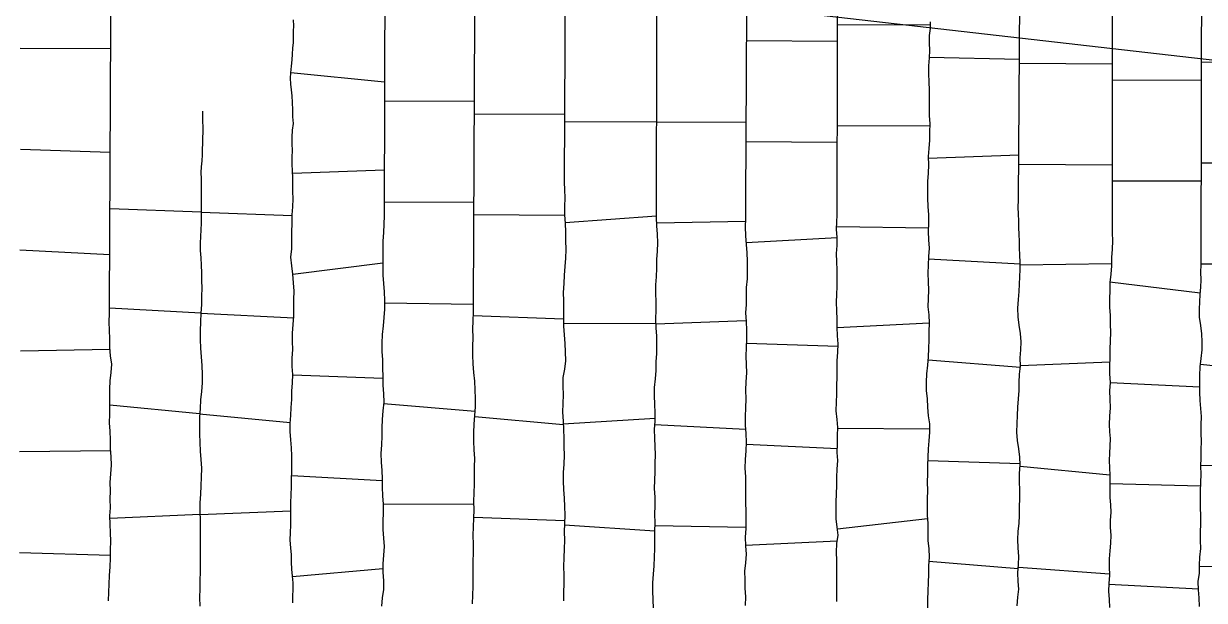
# Model space of a CAD drawing. Extents: x 703186 to 703989, y 1560402 to 1561368.
# Drawn here: x 703401.5 to 703460, y 1560662.8 to 1560691.4 of the extents above; entities that cross this region are included whole.
import ezdxf

# ---------------------------------------------------------------- set-up
doc = ezdxf.new("R2010")
doc.units = 0
for name, color, linetype in [('10124_2002_REAL', 30, 'Continuous'), ('AGROCAD PLL', 7, 'Continuous'), ('PANTE_2002', 7, 'Continuous')]:
    doc.layers.add(name, color=color, linetype=linetype)

msp = doc.modelspace()

# ---------------------------------------------------------------- linework, layer by layer
at = {"layer": '10124_2002_REAL'}
for points in [[(703455.4538, 1560719.1725), (703455.4313, 1560681.0092), (703455.4411, 1560680.6007), (703455.4281, 1560680.1865), (703455.3923, 1560679.7769), (703455.3996, 1560679.3673), (703455.3652, 1560678.9542), (703455.315, 1560678.5428), (703455.3107, 1560678.1475), (703455.3054, 1560677.7367), (703455.3072, 1560677.3174), (703455.329, 1560676.9007), (703455.3392, 1560676.4795), (703455.343, 1560676.0667), (703455.3287, 1560675.6581), (703455.316, 1560675.2478), (703455.3167, 1560674.8332), (703455.3053, 1560674.4164), (703455.3074, 1560674.0113), (703455.3285, 1560673.5923), (703455.3083, 1560673.173), (703455.3165, 1560672.7571), (703455.3253, 1560672.3345), (703455.301, 1560671.9181), (703455.2785, 1560671.5084), (703455.2992, 1560671.1488), (703455.3283, 1560670.813), (703455.3239, 1560670.4435), (703455.2993, 1560670.0832), (703455.2878, 1560669.7236), (703455.3085, 1560669.3646), (703455.3183, 1560668.9989), (703455.3232, 1560668.629), (703455.3136, 1560668.2578), (703455.3218, 1560667.8965), (703455.3433, 1560667.5262), (703455.3635, 1560667.1582), (703455.3411, 1560666.7793), (703455.3336, 1560666.4059), (703455.3594, 1560666.0222), (703455.349, 1560665.6375), (703455.3156, 1560665.2495), (703455.278, 1560664.852), (703455.2866, 1560664.4564), (703455.2989, 1560664.0529), (703455.2654, 1560663.6412), (703455.2463, 1560663.2538), (703455.2773, 1560662.849), (703455.3085, 1560662.4434)], [(703419.4881, 1560718.6723), (703419.3825, 1560681.8487), (703419.3621, 1560681.4346), (703419.3452, 1560681.0202), (703419.3235, 1560680.5887), (703419.3111, 1560680.1619), (703419.3234, 1560679.7459), (703419.3105, 1560679.3143), (703419.3131, 1560678.9062), (703419.3441, 1560678.4889), (703419.3766, 1560678.0738), (703419.401, 1560677.6527), (703419.3938, 1560677.2295), (703419.3612, 1560676.8042), (703419.3343, 1560676.3941), (703419.2837, 1560675.9684), (703419.2622, 1560675.5379), (703419.2674, 1560675.131), (703419.2948, 1560674.7189), (703419.3025, 1560674.3025), (703419.3148, 1560673.8799), (703419.3183, 1560673.4546), (703419.3426, 1560673.0301), (703419.3593, 1560672.6112), (703419.3244, 1560672.1858), (703419.2793, 1560671.7565), (703419.2741, 1560671.3494), (703419.2667, 1560670.931), (703419.2466, 1560670.4966), (703419.2231, 1560670.0734), (703419.2374, 1560669.6487), (703419.2692, 1560669.2359), (703419.2908, 1560668.8219), (703419.2869, 1560668.3997), (703419.3059, 1560667.9828), (703419.3391, 1560667.564), (703419.3407, 1560667.1349), (703419.3216, 1560666.7259), (703419.3106, 1560666.3034), (703419.3581, 1560665.8846), (703419.3796, 1560665.4627), (703419.3517, 1560665.0338), (703419.3231, 1560664.6106), (703419.3124, 1560664.1892), (703419.3586, 1560663.7635), (703419.3507, 1560663.3377), (703419.2842, 1560662.9203), (703419.2442, 1560662.5057)], [(703437.4401, 1560714.1086), (703437.2819, 1560682.5778), (703437.2711, 1560682.1463), (703437.2791, 1560681.7207), (703437.2656, 1560681.2944), (703437.2822, 1560680.8572), (703437.3062, 1560680.4289), (703437.3342, 1560680.0128), (703437.3574, 1560679.597), (703437.3616, 1560679.1574), (703437.3584, 1560678.7236), (703437.3169, 1560678.3013), (703437.3033, 1560677.8782), (703437.3016, 1560677.4521), (703437.2809, 1560677.0328), (703437.3019, 1560676.6075), (703437.3314, 1560676.1835), (703437.3305, 1560675.756), (703437.317, 1560675.3192), (703437.2953, 1560674.9002), (703437.3017, 1560674.4836), (703437.3171, 1560674.0683), (703437.2924, 1560673.6295), (703437.2739, 1560673.2074), (703437.287, 1560672.782), (703437.2722, 1560672.3433), (703437.2523, 1560671.9089), (703437.2671, 1560671.4825), (703437.2975, 1560671.066), (703437.3101, 1560670.6387), (703437.2895, 1560670.2062), (703437.2562, 1560669.7692), (703437.2508, 1560669.3448), (703437.2735, 1560668.9168), (703437.2818, 1560668.4857), (703437.2804, 1560668.0558), (703437.2745, 1560667.6345), (703437.2928, 1560667.2115), (703437.2998, 1560666.7776), (703437.2881, 1560666.3533), (703437.2629, 1560665.9223), (703437.2829, 1560665.4929), (703437.3054, 1560665.0869), (703437.2799, 1560664.6631), (703437.2259, 1560664.2494), (703437.2385, 1560663.8241), (703437.2418, 1560663.4077), (703437.2753, 1560662.9759), (703437.2624, 1560662.5417)], [(703423.7607, 1560662.6346), (703423.7819, 1560663.0538), (703423.7896, 1560663.4783), (703423.7968, 1560663.8885), (703423.7977, 1560664.3015), (703423.7982, 1560664.7311), (703423.8082, 1560665.1585), (703423.8057, 1560665.5879), (703423.7853, 1560666.015), (703423.7989, 1560666.4419), (703423.8192, 1560666.8668), (703423.8341, 1560667.2825), (703423.828, 1560667.7043), (703423.8385, 1560668.1291), (703423.8593, 1560668.5508), (703423.8598, 1560668.9853), (703423.8612, 1560669.4148), (703423.8679, 1560669.8323), (703423.8479, 1560670.2551), (703423.8307, 1560670.6838), (703423.8159, 1560671.1059), (703423.8336, 1560671.5243), (703423.8735, 1560671.9536), (703423.909, 1560672.3799), (703423.8982, 1560672.8039), (703423.8874, 1560673.2205), (703423.8762, 1560673.6494), (703423.8259, 1560674.0836), (703423.79, 1560674.5076), (703423.7731, 1560674.945), (703423.7793, 1560675.381), (703423.7838, 1560675.8125), (703423.7792, 1560676.2307), (703423.787, 1560676.6507), (703423.8026, 1560677.0779), (703423.8064, 1560677.4955), (703423.9658, 1560712.8394)], [(703405.7388, 1560662.7739), (703405.7499, 1560663.2002), (703405.758, 1560663.6075), (703405.7756, 1560664.0284), (703405.8142, 1560664.4548), (703405.8302, 1560664.886), (703405.8338, 1560665.3088), (703405.8438, 1560665.7293), (703405.8348, 1560666.1453), (703405.8095, 1560666.5668), (703405.8072, 1560666.9811), (703405.8312, 1560667.3872), (703405.8166, 1560667.8088), (703405.8304, 1560668.2199), (703405.8202, 1560668.6354), (703405.8499, 1560669.0734), (703405.8775, 1560669.4909), (703405.8652, 1560669.911), (703405.8348, 1560670.3271), (703405.8315, 1560670.752), (703405.8148, 1560671.1777), (703405.7865, 1560671.5981), (703405.7946, 1560672.0177), (703405.7936, 1560672.4361), (703405.8004, 1560672.8589), (703405.7978, 1560673.2574), (703405.8082, 1560673.6727), (703405.8615, 1560674.083), (703405.9023, 1560674.4948), (703405.8375, 1560674.9076), (703405.8067, 1560675.3413), (703405.792, 1560675.7675), (703405.7866, 1560676.1727), (703405.774, 1560676.5964), (703405.7859, 1560677.0102), (703405.7874, 1560677.4022), (703405.928, 1560708.4606)], [(703428.4054, 1560707.3815), (703428.2981, 1560683.5193), (703428.3078, 1560683.1336), (703428.3229, 1560682.7338), (703428.3112, 1560682.313), (703428.3131, 1560681.8914), (703428.3439, 1560681.4681), (703428.365, 1560681.0477), (703428.3616, 1560680.6216), (703428.3733, 1560680.1772), (703428.3634, 1560679.7542), (703428.3339, 1560679.3314), (703428.2923, 1560678.904), (703428.2737, 1560678.4857), (703428.2441, 1560678.0508), (703428.2599, 1560677.6304), (703428.2659, 1560677.2097), (703428.27, 1560676.783), (703428.2713, 1560676.3758), (703428.2923, 1560675.9548), (703428.331, 1560675.5295), (703428.3471, 1560675.102), (703428.3548, 1560674.6687), (703428.3105, 1560674.2472), (703428.2338, 1560673.8314), (703428.2366, 1560673.4045), (703428.2549, 1560672.9717), (703428.2283, 1560672.544), (703428.2128, 1560672.1174), (703428.2426, 1560671.6819), (703428.2694, 1560671.2601), (703428.2804, 1560670.8367), (703428.2833, 1560670.4072), (703428.2899, 1560669.9834), (703428.2871, 1560669.5487), (703428.2487, 1560669.1315), (703428.2551, 1560668.7092), (703428.265, 1560668.2862), (703428.3025, 1560667.8668), (703428.3068, 1560667.4443), (703428.3228, 1560667.0136), (703428.3198, 1560666.6022), (703428.2928, 1560666.1857), (703428.3085, 1560665.7765), (703428.3031, 1560665.3476), (703428.2779, 1560664.9052), (703428.2607, 1560664.4834), (703428.2743, 1560664.0452), (703428.2823, 1560663.6133), (703428.2654, 1560663.1992), (703428.2691, 1560662.7686)], [(703432.7279, 1560662.3988), (703432.7079, 1560662.841), (703432.6919, 1560663.2549), (703432.6848, 1560663.6728), (703432.7205, 1560664.0976), (703432.7518, 1560664.5152), (703432.7705, 1560664.9337), (703432.788, 1560665.3654), (703432.7919, 1560665.8039), (703432.7878, 1560666.2229), (703432.7952, 1560666.6348), (703432.7873, 1560667.0615), (703432.7968, 1560667.4841), (703432.8008, 1560667.9059), (703432.7765, 1560668.3345), (703432.786, 1560668.7453), (703432.7954, 1560669.1669), (703432.8046, 1560669.593), (703432.8112, 1560670.0011), (703432.7995, 1560670.4257), (703432.7852, 1560670.8351), (703432.7737, 1560671.2691), (703432.795, 1560671.6805), (703432.7969, 1560672.0833), (703432.7854, 1560672.5145), (703432.7735, 1560672.9312), (703432.7705, 1560673.3346), (703432.8123, 1560673.7645), (703432.8548, 1560674.1812), (703432.8589, 1560674.6056), (703432.8841, 1560675.0302), (703432.8925, 1560675.4594), (703432.8876, 1560675.8801), (703432.8512, 1560676.2938), (703432.8346, 1560676.7364), (703432.8541, 1560677.1692), (703432.8589, 1560677.5907), (703432.8344, 1560678.018), (703432.834, 1560678.4236), (703432.8678, 1560678.8298), (703432.8795, 1560679.2515), (703432.8836, 1560679.679), (703432.9129, 1560680.1011), (703432.9285, 1560680.5114), (703432.9103, 1560680.9306), (703432.882, 1560681.3437), (703432.873, 1560681.7616), (703432.8649, 1560682.1801), (703432.8625, 1560682.6075), (703432.8621, 1560683.0403), (703432.8608, 1560683.4579), (703432.9405, 1560706.0608)], [(703441.797, 1560662.7472), (703441.8011, 1560663.1509), (703441.7948, 1560663.5625), (703441.7959, 1560663.9779), (703441.802, 1560664.3788), (703441.8026, 1560664.7814), (703441.782, 1560665.1949), (703441.802, 1560665.6109), (703441.8633, 1560666.0232), (703441.8162, 1560666.4267), (703441.7596, 1560666.8396), (703441.7618, 1560667.2577), (703441.7712, 1560667.6624), (703441.7824, 1560668.0793), (703441.7911, 1560668.4925), (703441.802, 1560668.8956), (703441.8106, 1560669.3046), (703441.8423, 1560669.7277), (703441.8231, 1560670.1297), (703441.828, 1560670.5426), (703441.8378, 1560670.959), (703441.8407, 1560671.362), (703441.8097, 1560671.7654), (703441.7609, 1560672.1917), (703441.7822, 1560672.6112), (703441.8006, 1560673.0168), (703441.7958, 1560673.4391), (703441.8091, 1560673.8518), (703441.8136, 1560674.252), (703441.8213, 1560674.6675), (703441.8473, 1560675.0923), (703441.8659, 1560675.4997), (703441.8384, 1560675.9094), (703441.8178, 1560676.3243), (703441.8218, 1560676.729), (703441.8, 1560677.1378), (703441.7781, 1560677.5611), (703441.7946, 1560677.9521), (703441.8139, 1560678.3505), (703441.8203, 1560678.773), (703441.8182, 1560679.1638), (703441.7984, 1560679.5671), (703441.79, 1560679.973), (703441.8135, 1560680.3718), (703441.8069, 1560680.78), (703441.7889, 1560681.1619), (703441.794, 1560681.5443), (703441.807, 1560681.8845), (703441.8129, 1560682.1935), (703441.8632, 1560703.8075)], [(703459.7626, 1560662.5036), (703459.7339, 1560662.9186), (703459.7011, 1560663.327), (703459.6942, 1560663.7372), (703459.751, 1560664.1527), (703459.7578, 1560664.5503), (703459.772, 1560664.9445), (703459.8166, 1560665.369), (703459.8019, 1560665.7706), (703459.8076, 1560666.1757), (703459.8266, 1560666.5832), (703459.8191, 1560666.9918), (703459.8011, 1560667.3973), (703459.811, 1560667.8024), (703459.8009, 1560668.2143), (703459.816, 1560668.6326), (703459.8368, 1560669.0464), (703459.8295, 1560669.4537), (703459.8313, 1560669.8553), (703459.8472, 1560670.2675), (703459.8557, 1560670.672), (703459.8435, 1560671.0832), (703459.8471, 1560671.4858), (703459.8482, 1560671.8995), (703459.8227, 1560672.2984), (703459.7945, 1560672.7003), (703459.7771, 1560673.1115), (703459.7655, 1560673.5272), (703459.7656, 1560673.94), (703459.7925, 1560674.3588), (703459.8369, 1560674.7774), (703459.8958, 1560675.2097), (703459.8902, 1560675.6001), (703459.8642, 1560676.0065), (703459.8147, 1560676.417), (703459.7534, 1560676.8246), (703459.7586, 1560677.2165), (703459.78, 1560677.5822), (703459.7899, 1560677.9503), (703459.8188, 1560678.3188), (703459.8321, 1560678.6806), (703459.8225, 1560679.049), (703459.8326, 1560679.4199), (703459.892, 1560703.021)], [(703450.7212, 1560662.5252), (703450.7534, 1560662.953), (703450.8039, 1560663.3504), (703450.7802, 1560663.7416), (703450.7668, 1560664.1606), (703450.7975, 1560664.5691), (703450.8041, 1560664.9713), (703450.7816, 1560665.3965), (703450.7634, 1560665.8103), (703450.7825, 1560666.211), (703450.8221, 1560666.6169), (703450.8389, 1560667.0106), (703450.8427, 1560667.4299), (703450.8618, 1560667.8407), (703450.854, 1560668.2635), (703450.8389, 1560668.6799), (703450.8396, 1560669.0846), (703450.8793, 1560669.5046), (703450.8605, 1560669.8907), (703450.8083, 1560670.2992), (703450.7407, 1560670.718), (703450.7177, 1560671.1341), (703450.73, 1560671.5587), (703450.7375, 1560671.959), (703450.7647, 1560672.3687), (703450.7982, 1560672.7813), (703450.8285, 1560673.1869), (703450.8294, 1560673.5854), (703450.845, 1560674.0018), (703450.8988, 1560674.393), (703450.8819, 1560674.8085), (703450.9172, 1560675.2134), (703450.9228, 1560675.6026), (703450.8881, 1560676.0099), (703450.8223, 1560676.4284), (703450.7739, 1560676.8475), (703450.7611, 1560677.2753), (703450.8003, 1560677.6969), (703450.8277, 1560678.0977), (703450.8457, 1560678.4582), (703450.8627, 1560678.8169), (703450.8742, 1560679.1848), (703450.8687, 1560679.5565), (703450.8649, 1560679.9038), (703450.844, 1560680.2555), (703450.8355, 1560680.5851), (703450.8207, 1560680.92), (703450.8179, 1560681.2605), (703450.8158, 1560681.5894), (703450.7945, 1560681.9239), (703450.7822, 1560682.2813), (703450.7903, 1560682.6286), (703450.912, 1560700.0265)], [(703414.8574, 1560662.672), (703414.8621, 1560663.0005), (703414.8762, 1560663.3443), (703414.8722, 1560663.6678), (703414.8426, 1560664.003), (703414.8151, 1560664.3409), (703414.8008, 1560664.6967), (703414.797, 1560665.0546), (703414.7695, 1560665.4072), (703414.7327, 1560665.7797), (703414.752, 1560666.1576), (703414.7661, 1560666.5238), (703414.7628, 1560666.8902), (703414.7559, 1560667.2539), (703414.7658, 1560667.6245), (703414.7776, 1560668.0195), (703414.7907, 1560668.4148), (703414.7975, 1560668.807), (703414.8189, 1560669.2018), (703414.8173, 1560669.5799), (703414.8155, 1560669.965), (703414.7978, 1560670.3582), (703414.7653, 1560670.7496), (703414.7215, 1560671.1558), (703414.7212, 1560671.5521), (703414.7548, 1560671.9523), (703414.7772, 1560672.355), (703414.8117, 1560672.7488), (703414.8158, 1560673.1556), (703414.8428, 1560673.5789), (703414.8582, 1560673.9904), (703414.8344, 1560674.3875), (703414.8196, 1560674.8032), (703414.8531, 1560675.2263), (703414.8446, 1560675.6197), (703414.8457, 1560676.0311), (703414.8766, 1560676.4563), (703414.9094, 1560676.8775), (703414.9032, 1560677.2927), (703414.9146, 1560677.7044), (703414.9337, 1560678.1151), (703414.9004, 1560678.5267), (703414.8665, 1560678.949), (703414.8133, 1560679.3732), (703414.766, 1560679.7922), (703414.8039, 1560680.2053), (703414.8151, 1560680.6349), (703414.8122, 1560681.053), (703414.8215, 1560681.4675), (703414.834, 1560681.8889), (703414.8657, 1560682.2957), (703414.8714, 1560682.6943), (703414.8673, 1560683.0502), (703414.8661, 1560683.3816), (703414.8617, 1560683.7252), (703414.8487, 1560684.0676), (703414.8335, 1560684.4043), (703414.8314, 1560684.7452), (703414.8395, 1560685.0872), (703414.8297, 1560685.4157), (703414.8298, 1560685.7459), (703414.8502, 1560686.0806), (703414.8873, 1560686.4173), (703414.8653, 1560686.7539), (703414.8655, 1560687.0993), (703414.851, 1560687.4515), (703414.8229, 1560687.7921), (703414.7932, 1560688.0802), (703414.77, 1560688.3701), (703414.7502, 1560688.6595), (703414.7642, 1560688.9319), (703414.7957, 1560689.2516), (703414.8252, 1560689.5633), (703414.8387, 1560689.8549), (703414.8614, 1560690.1469), (703414.8901, 1560690.4324), (703414.8867, 1560690.7017), (703414.8956, 1560690.9847), (703414.9115, 1560691.2577), (703414.8904, 1560691.5445)], [(703446.4133, 1560691.4459), (703446.4163, 1560691.1206), (703446.3696, 1560690.7734), (703446.3629, 1560690.4066), (703446.3849, 1560690.0413), (703446.3769, 1560689.663), (703446.3423, 1560689.2703), (703446.3342, 1560688.8796), (703446.362, 1560688.4782), (703446.3657, 1560688.0686), (703446.3684, 1560687.6478), (703446.3716, 1560687.2215), (703446.3775, 1560686.8175), (703446.3968, 1560686.4088), (703446.395, 1560685.9974), (703446.3921, 1560685.5975), (703446.3592, 1560685.1869), (703446.318, 1560684.7765), (703446.3325, 1560684.3718), (703446.3197, 1560683.9573), (703446.2808, 1560683.552), (703446.289, 1560683.1424), (703446.2896, 1560682.7199), (703446.3117, 1560682.3038), (703446.332, 1560681.8865), (703446.3443, 1560681.48), (703446.329, 1560681.0645), (703446.345, 1560680.6513), (703446.3631, 1560680.2384), (703446.3407, 1560679.8235), (703446.3187, 1560679.4086), (703446.3117, 1560679.0036), (703446.3144, 1560678.5808), (703446.3311, 1560678.1642), (703446.3159, 1560677.7426), (703446.3041, 1560677.3423), (703446.3479, 1560676.9337), (703446.3654, 1560676.5209), (703446.3557, 1560676.1135), (703446.3491, 1560675.7091), (703446.3382, 1560675.2818), (703446.3265, 1560674.8571), (703446.2929, 1560674.4436), (703446.2364, 1560674.0187), (703446.2187, 1560673.6133), (703446.2284, 1560673.1981), (703446.2664, 1560672.7834), (703446.2932, 1560672.3675), (703446.3286, 1560671.9433), (703446.3789, 1560671.543), (703446.3912, 1560671.1351), (703446.3592, 1560670.702), (703446.3247, 1560670.305), (703446.3026, 1560669.8995), (703446.2885, 1560669.4829), (703446.2817, 1560669.0584), (703446.2777, 1560668.6537), (703446.2843, 1560668.2443), (703446.2719, 1560667.8323), (703446.2719, 1560667.4346), (703446.2774, 1560667.023), (703446.3105, 1560666.5985), (703446.3032, 1560666.1785), (703446.3031, 1560665.759), (703446.3511, 1560665.3516), (703446.3704, 1560664.9386), (703446.3368, 1560664.5162), (703446.3454, 1560664.0947), (703446.3216, 1560663.6776), (703446.3071, 1560663.2529), (703446.2804, 1560662.8385), (703446.2961, 1560662.4341)], [(703410.3938, 1560687.0225), (703410.3835, 1560686.7705), (703410.3873, 1560686.5167), (703410.3986, 1560686.2545), (703410.4001, 1560685.9818), (703410.3959, 1560685.7073), (703410.3844, 1560685.4318), (703410.3756, 1560685.1519), (703410.3676, 1560684.8653), (703410.3548, 1560684.5703), (703410.32, 1560684.2719), (703410.3122, 1560683.9834), (703410.3149, 1560683.6788), (703410.3277, 1560683.3581), (703410.3274, 1560683.0399), (703410.3239, 1560682.7351), (703410.3211, 1560682.4359), (703410.3265, 1560682.1424), (703410.315, 1560681.8186), (703410.3186, 1560681.488), (703410.3019, 1560681.1514), (703410.2944, 1560680.8188), (703410.2718, 1560680.4861), (703410.2732, 1560680.1287), (703410.299, 1560679.7621), (703410.3159, 1560679.4034), (703410.334, 1560679.0272), (703410.3442, 1560678.6406), (703410.3466, 1560678.2587), (703410.3451, 1560677.8612), (703410.3347, 1560677.4455), (703410.3131, 1560677.0261), (703410.2864, 1560676.588), (703410.2742, 1560676.1505), (703410.2797, 1560675.7216), (703410.296, 1560675.2826), (703410.3217, 1560674.8561), (703410.3484, 1560674.425), (703410.3661, 1560673.9908), (703410.3684, 1560673.577), (703410.3324, 1560673.1476), (703410.2807, 1560672.7249), (703410.2732, 1560672.3079), (703410.2314, 1560671.88), (703410.2349, 1560671.4605), (703410.2324, 1560671.0461), (703410.2604, 1560670.6196), (703410.2767, 1560670.1957), (703410.3104, 1560669.7743), (703410.3384, 1560669.3509), (703410.327, 1560668.9065), (703410.3102, 1560668.4784), (703410.2837, 1560668.0521), (703410.2536, 1560667.6244), (703410.2568, 1560667.1901), (703410.2743, 1560666.7787), (703410.2717, 1560666.3508), (703410.2731, 1560665.9202), (703410.2642, 1560665.4972), (703410.2669, 1560665.067), (703410.2755, 1560664.6357), (703410.2693, 1560664.2171), (703410.256, 1560663.7904), (703410.2572, 1560663.3628), (703410.2372, 1560662.9419), (703410.2614, 1560662.5153)]]:
    msp.add_lwpolyline(points, dxfattribs=at)
at = {"layer": 'AGROCAD PLL', "color": 1, "true_color": 0xff0000}
for points in [[(703441.8341, 1560691.317), (703446.4146, 1560691.3064)], [(703450.8377, 1560689.4083), (703455.4362, 1560689.3761)], [(703414.7651, 1560688.9414), (703419.4015, 1560688.4846)], [(703428.3116, 1560686.513), (703432.8715, 1560686.4925)], [(703441.8225, 1560686.317), (703446.3964, 1560686.3064)], [(703450.8028, 1560684.4084), (703455.4333, 1560684.376)], [(703410.3133, 1560677.0303), (703414.9029, 1560676.7939)], [(703428.2708, 1560676.5204), (703432.8422, 1560676.535)], [(703441.818, 1560676.3212), (703446.3643, 1560676.5469)], [(703446.3148, 1560674.7134), (703450.8917, 1560674.3414)], [(703419.3543, 1560672.5507), (703423.8922, 1560672.1784)], [(703428.2519, 1560671.5352), (703432.7957, 1560671.8239)], [(703446.2968, 1560669.7293), (703450.8759, 1560669.5743)]]:
    msp.add_lwpolyline(points, dxfattribs=at)
at = {"layer": 'AGROCAD PLL', "color": 3, "true_color": 0x00ff00}
for points in [[(703437.3218, 1560690.5224), (703441.8322, 1560690.4998)], [(703401.3621, 1560690.1508), (703405.8451, 1560690.1396)], [(703446.3776, 1560689.6965), (703450.8391, 1560689.6022)], [(703459.8579, 1560689.4744), (703464.361, 1560689.4631)], [(703419.3988, 1560687.5374), (703423.8516, 1560687.5247)], [(703423.8488, 1560686.9029), (703428.3132, 1560686.8828)], [(703437.2967, 1560685.5225), (703441.8206, 1560685.4998)], [(703446.3206, 1560684.703), (703450.8059, 1560684.8638)], [(703414.8531, 1560683.9505), (703419.389, 1560684.1227)], [(703459.8453, 1560684.4744), (703464.3827, 1560684.463)], [(703410.3224, 1560682.0263), (703405.8091, 1560682.1866)], [(703410.3224, 1560682.0263), (703405.8091, 1560682.1866)], [(703410.3224, 1560682.0263), (703414.8333, 1560681.8661)], [(703423.8263, 1560681.903), (703428.3131, 1560681.8827)], [(703423.8263, 1560681.903), (703428.3137, 1560681.8827)], [(703428.3405, 1560681.5146), (703432.8714, 1560681.8443)], [(703441.791, 1560681.3174), (703446.3361, 1560681.2567)], [(703437.3009, 1560680.5238), (703441.807, 1560680.7763)], [(703437.3009, 1560680.5238), (703441.8071, 1560680.7763)], [(703401.3367, 1560680.1588), (703405.7988, 1560679.9243)], [(703414.8651, 1560678.96), (703419.3166, 1560679.5183)], [(703446.3346, 1560679.7084), (703450.87, 1560679.4679)], [(703450.8709, 1560679.4106), (703455.3976, 1560679.4776)], [(703459.8327, 1560679.4744), (703464.3598, 1560679.463)], [(703455.3196, 1560678.5801), (703459.7965, 1560678.0339)], [(703410.3133, 1560677.0303), (703405.7869, 1560677.2634)], [(703410.3133, 1560677.0303), (703405.7869, 1560677.2634)], [(703423.7962, 1560676.9032), (703428.2701, 1560676.7398)], [(703432.8435, 1560676.4993), (703437.299, 1560676.6664)], [(703437.3235, 1560675.53), (703441.8609, 1560675.3897)], [(703459.8065, 1560674.4909), (703464.3074, 1560674.0135)], [(703414.8574, 1560673.9683), (703419.3154, 1560673.8014)], [(703410.247, 1560672.0396), (703405.7942, 1560672.4746)], [(703410.247, 1560672.0396), (703405.7942, 1560672.4746)], [(703410.247, 1560672.0396), (703414.7254, 1560671.6021)], [(703432.786, 1560671.5067), (703437.2823, 1560671.2739)], [(703441.8405, 1560671.3291), (703446.3863, 1560671.2964)], [(703401.3177, 1560670.1663), (703405.8431, 1560670.214)], [(703437.3051, 1560670.5346), (703441.8254, 1560670.3193)], [(703450.8735, 1560669.4436), (703455.3176, 1560669.0235)], [(703459.8297, 1560669.4954), (703464.3542, 1560669.4752)], [(703414.8067, 1560668.9774), (703419.29, 1560668.7344)], [(703455.3221, 1560668.588), (703459.8102, 1560668.4719)], [(703410.2629, 1560667.0464), (703414.7562, 1560667.2375)], [(703419.3391, 1560667.5593), (703423.8299, 1560667.576)], [(703410.2629, 1560667.0464), (703405.8079, 1560666.8569)], [(703410.2629, 1560667.0464), (703405.8079, 1560666.8569)], [(703423.8209, 1560666.9144), (703428.3209, 1560666.7531)], [(703428.3158, 1560666.54), (703432.7883, 1560666.2501)], [(703432.7929, 1560666.5088), (703437.2902, 1560666.428)], [(703441.8268, 1560666.3359), (703446.2903, 1560666.857)], [(703437.2808, 1560665.5388), (703441.8227, 1560665.7503)], [(703401.3298, 1560665.1715), (703405.8316, 1560665.045)], [(703414.8443, 1560663.9835), (703419.3172, 1560664.3785)], [(703450.7886, 1560664.4502), (703455.2971, 1560664.1113)], [(703459.7569, 1560664.5004), (703464.2788, 1560664.423)]]:
    msp.add_lwpolyline(points, dxfattribs=at)
at = {"layer": 'AGROCAD PLL', "color": 5, "true_color": 0x0000ff}
for points in [[(703455.4358, 1560688.574), (703459.8556, 1560688.5714)], [(703432.8715, 1560686.4935), (703437.3015, 1560686.4779)], [(703401.3821, 1560685.1515), (703405.8218, 1560685.0006)], [(703455.4328, 1560683.574), (703459.843, 1560683.5714)], [(703419.3845, 1560682.5374), (703423.8291, 1560682.5247)], [(703432.8788, 1560681.4937), (703437.2749, 1560681.5884)], [(703419.3991, 1560677.5425), (703423.8061, 1560677.4676)], [(703401.378, 1560675.1632), (703405.814, 1560675.2387)], [(703450.8975, 1560674.4259), (703455.3105, 1560674.6054)], [(703455.328, 1560673.5823), (703459.7699, 1560673.3683)], [(703423.8695, 1560671.9103), (703428.254, 1560671.5028)], [(703446.3542, 1560664.735), (703450.7835, 1560664.3827)], [(703455.2632, 1560663.596), (703459.7003, 1560663.3773)]]:
    msp.add_lwpolyline(points, dxfattribs=at)
at = {"layer": 'PANTE_2002'}
msp.add_lwpolyline([(703275.2752, 1560599.3832), (703255.1668, 1560631.3979), (703224.7397, 1560670.0271), (703196.6938, 1560704.9522), (703190.5888, 1560713.0904), (703190.5976, 1560714.523), (703190.8962, 1560714.3619), (703190.8457, 1560714.4124), (703190.7743, 1560714.4624), (703190.6953, 1560714.4992), (703190.6112, 1560714.5218), (703190.5976, 1560714.523), (703190.6361, 1560720.7762), (703347.1788, 1560702.5236), (703491.6962, 1560685.9889), (703491.4815, 1560684.4858), (703491.1398, 1560678.6092), (703488.5727, 1560670.1293), (703475.4214, 1560629.0924), (703474.2851, 1560625.5469), (703464.0767, 1560594.8812)], dxfattribs=at)

doc.saveas('drawing.dxf')
